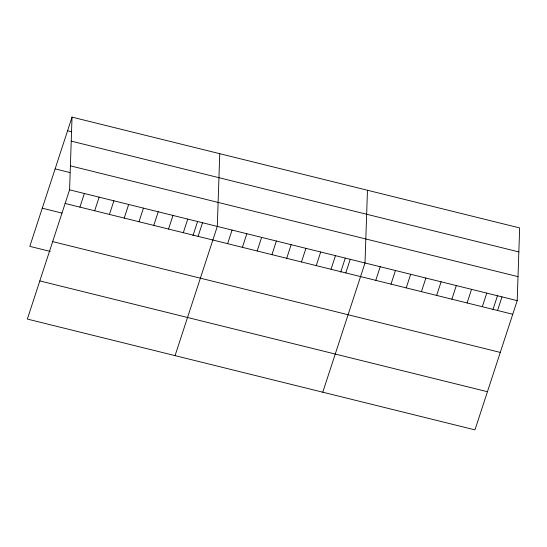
<?xml version="1.0" encoding="UTF-8"?>
<svg xmlns="http://www.w3.org/2000/svg" width="547" height="547" viewBox="0 0 547 547"><rect width="100%" height="100%" fill="white"/><g stroke="black" fill="none" stroke-linecap="round" stroke-linejoin="round"><path stroke-width="0.82" d="M69.585 189.843L72.033 117.126L519.65 227.928L517.202 300.645L474.967 429.874L27.35 319.072L69.585 189.843L517.202 300.645M219.75 153.693L217.303 226.41L175.061 355.639M367.461 190.253L365.013 262.97L322.778 392.199M72.033 117.126L29.798 246.355L50.31 251.435M79.91 207.115L84.361 193.501M94.679 210.773L99.13 197.159M109.455 214.431L113.899 200.817M124.224 218.082L128.675 204.469M138.993 221.74L143.444 208.127M153.769 225.398L158.213 211.785M168.538 229.056L172.989 215.443M183.307 232.707L187.758 219.094M193.002 235.518L197.535 221.644M198.082 236.366L202.527 222.752M227.62 243.682L232.072 230.068M242.396 247.333L246.841 233.719M257.165 250.991L261.616 237.377M271.934 254.649L276.385 241.036M286.71 258.307L291.154 244.694M301.479 261.958L305.93 248.345M316.248 265.616L320.699 252.003M331.024 269.274L335.468 255.661M340.713 272.078L345.253 258.205M345.793 272.932L350.244 259.319M375.782 280.351L380.233 266.738M391.002 284.119L395.454 270.505M406.223 287.886L410.674 274.273M421.443 291.654L425.887 278.04M436.656 295.421L441.108 281.808M451.877 299.188L456.328 285.575M467.097 302.956L471.548 289.342M482.317 306.723L486.768 293.11M492.902 309.752L497.442 295.879M497.538 310.491L501.982 296.877M67.589 130.74L71.691 131.759M71.226 141.126L518.843 251.921M70.399 165.85L518.009 276.645M55.117 168.893L69.886 172.551M65.141 203.457L512.751 314.258M42.269 208.202L61.961 213.077M52.669 241.61L500.286 352.412M39.822 280.919L487.439 391.72"/></g></svg>
